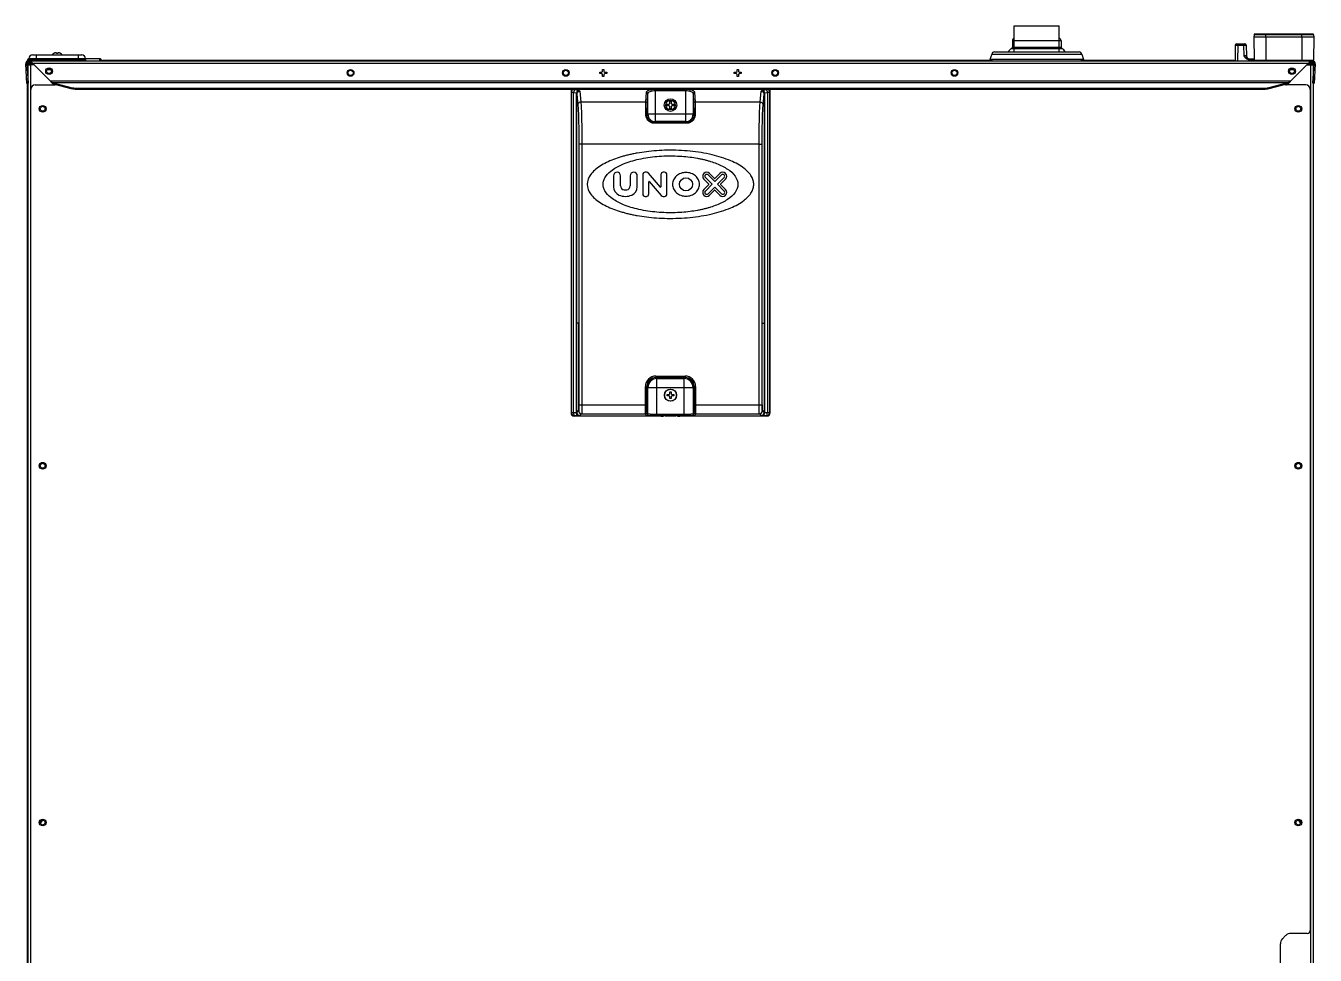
# Model space of a CAD drawing. Header units: millimetres. Extents: x -1319 to 3519, y -1539 to 2345.
# Drawn here: x 2620 to 3482, y 365 to 986 of the extents above; entities that cross this region are included whole.
import ezdxf

# ---------------------------------------------------------------- set-up
doc = ezdxf.new("R2010")
doc.units = ezdxf.units.MM
doc.header["$LTSCALE"] = 65.395
doc.layers.get('0').update_dxf_attribs({"linetype": 'CONTINUOUS'})

msp = doc.modelspace()

# ---------------------------------------------------------------- linework, layer by layer
at = {"linetype": 'Continuous'}
for p, q in [((3280.93, 968.87), (3280.93, 986.37)), ((3280.93, 986.37), (3310.93, 986.37)), ((3310.93, 968.87), (3310.93, 986.37)), ((3279.68, 976.37), (3279.68, 971.98)), ((3312.18, 976.37), (3279.68, 976.37)), ((3312.18, 976.37), (3312.18, 971.98)), ((3441.31, 980.4), (3441.23, 978.87)), ((3441.23, 978.87), (3441.36, 963.36)), ((3481.23, 978.87), (3441.23, 978.87)), ((3481.15, 980.4), (3441.31, 980.4)), ((3480.65, 980.87), (3441.81, 980.87)), ((3449.23, 978.87), (3449.23, 980.87)), ((3449.23, 978.87), (3449.23, 962.87)), ((3473.23, 978.87), (3473.23, 980.87)), ((3473.23, 978.87), (3473.23, 962.87)), ((3481.23, 978.87), (3481.09, 963.36)), ((3481.23, 978.87), (3481.09, 963.36)), ((3481.15, 980.4), (3481.23, 978.87)), ((2624.13, 966.87), (2657.13, 966.87)), ((2626.63, 966.87), (2626.63, 964.37)), ((2638.33, 967.81), (2638.33, 967.85)), ((2640.13, 967.81), (2640.13, 968.37)), ((2641.13, 968.37), (2641.13, 967.81)), ((2642.93, 967.85), (2642.93, 967.81)), ((2654.63, 966.87), (2654.63, 964.37)), ((3265.84, 967.29), (3264.54, 963.87)), ((3265.84, 967.29), (3264.54, 963.87)), ((3265.84, 967.29), (3326.01, 967.29)), ((3267.63, 968.87), (3324.23, 968.87)), ((3279.2, 971.25), (3312.65, 971.25)), ((3279.68, 971.98), (3312.18, 971.98)), ((3326.01, 967.29), (3327.32, 963.87)), ((3326.01, 967.29), (3327.32, 963.87)), ((3428.75, 973.39), (3428.57, 962.87)), ((3429.75, 974.37), (3435.04, 974.37)), ((3430.5, 973.39), (3430.32, 962.87)), ((3430.5, 974.37), (3430.5, 973.39)), ((3430.5, 973.39), (3434.3, 973.39)), ((3434.3, 974.37), (3434.3, 973.39)), ((3434.3, 973.39), (3434.42, 966.33)), ((3436.04, 973.39), (3436.17, 966.33)), ((3436.04, 973.39), (3436.17, 966.33)), ((3441.32, 968.34), (3441.32, 968.13)), ((3441.32, 968.03), (3441.32, 967.74)), ((2620.43, 961.02), (2619.63, 960.98)), ((2620.32, 947.87), (2619.63, 960.98)), ((2620.43, 961.02), (2621.12, 947.91)), ((2620.55, 961.54), (2620.53, 960.37)), ((2620.53, 960.37), (2620.53, 959.13)), ((2620.53, 960.37), (2620.94, 960.37)), ((2620.57, 962.65), (2620.57, 962.9)), ((2620.93, 960.17), (2620.93, 951.5)), ((2625.33, 960.17), (2620.93, 960.17)), ((2621.43, 962.07), (2621.43, 962.87)), ((2621.43, 962.87), (3480.43, 962.87)), ((2622.43, 962.07), (2621.43, 962.07)), ((2621.63, 964.41), (2621.63, 964.37)), ((2621.63, 964.41), (2659.63, 964.41)), ((2621.63, 964.37), (2621.65, 963.11)), ((2621.63, 964.37), (2659.63, 964.37)), ((2659.61, 963.11), (2621.65, 963.11)), ((2621.75, 960.37), (2622.33, 960.37)), ((2622.31, 962.04), (2622.3, 962.07)), ((2622.33, 960.37), (2622.33, 960.17)), ((2622.43, 960.37), (2622.33, 960.37)), ((2622.43, 962.87), (2622.43, 961.94)), ((2622.43, 961.12), (2622.43, 960.17)), ((2622.43, 961.07), (2623.13, 961.07)), ((2622.73, 961.97), (2622.73, 961.17)), ((2622.73, 961.97), (2623, 961.97)), ((2622.73, 961.17), (2624.3, 961.17)), ((2622.73, 960.17), (2622.73, -159.33)), ((2623.13, 961.17), (2623.13, 960.17)), ((2623.63, 961.17), (2623.63, 960.17)), ((2636.25, 949.25), (2624.43, 961.07)), ((3477.43, 961.07), (2624.43, 961.07)), ((2626.63, 962.87), (2626.63, 964.37)), ((2654.63, 962.87), (2654.63, 964.37)), ((2659.63, 964.37), (2659.61, 963.11)), ((2659.63, 964.41), (2659.63, 964.37)), ((2659.63, 964.41), (2659.63, 964.37)), ((2668.98, 964.37), (2659.63, 964.37)), ((2668.98, 964.37), (2668.99, 963.43)), ((2670.48, 962.9), (2670.48, 962.87)), ((2671.03, 962.87), (2671.03, 963.37)), ((2671.03, 963.37), (3266.04, 963.37)), ((3327.32, 963.87), (3264.54, 963.87)), ((3325.81, 963.37), (3428.03, 963.37)), ((3428.03, 963.37), (3428.03, 962.87)), ((3437.94, 964.37), (3437.94, 963.88)), ((3437.94, 964.37), (3441.35, 964.37)), ((3437.94, 963.88), (3441.36, 963.88)), ((3441.36, 963.36), (3481.09, 963.36)), ((3465.61, 949.25), (3477.43, 961.07)), ((3476.53, 960.17), (3480.93, 960.17)), ((3479.13, 961.17), (3477.56, 961.17)), ((3478.23, 961.17), (3478.23, 960.17)), ((3478.73, 961.17), (3478.73, 960.17)), ((3478.73, 961.07), (3479.43, 961.07)), ((3479.13, 961.97), (3478.86, 961.97)), ((3479.13, 961.97), (3479.13, 961.17)), ((3479.13, 960.17), (3479.13, -159.33)), ((3479.43, 962.87), (3479.43, 961.94)), ((3479.43, 962.07), (3480.43, 962.07)), ((3479.43, 961.12), (3479.43, 960.17)), ((3480.59, 962.87), (3480.41, 962.87)), ((3480.43, 962.07), (3480.43, 962.87)), ((3480.74, 947.91), (3481.43, 961.02)), ((3480.93, 960.17), (3480.93, 951.5)), ((3481.43, 961.02), (3482.23, 960.98)), ((3482.23, 960.98), (3481.54, 947.87)), ((2620.16, 950.87), (2620.96, 950.91)), ((2620.93, 950.91), (2620.93, -159.33)), ((2634, 957.17), (2636.36, 957.17)), ((3465.61, 949.25), (2636.25, 949.25)), ((3003.63, 954.37), (3003.63, 955.37)), ((3003.63, 955.37), (3004.93, 955.37)), ((3004.93, 954.37), (3003.63, 954.37)), ((3004.93, 955.37), (3005.43, 955.87)), ((3005.43, 953.87), (3004.93, 954.37)), ((3005.43, 955.87), (3005.43, 957.17)), ((3005.43, 957.17), (3006.43, 957.17)), ((3005.43, 952.57), (3005.43, 953.87)), ((3006.43, 952.57), (3005.43, 952.57)), ((3006.43, 957.17), (3006.43, 955.87)), ((3006.43, 955.87), (3006.93, 955.37)), ((3006.93, 954.37), (3006.43, 953.87)), ((3006.43, 953.87), (3006.43, 952.57)), ((3006.93, 955.37), (3008.23, 955.37)), ((3008.23, 954.37), (3006.93, 954.37)), ((3008.23, 955.37), (3008.23, 954.37)), ((3093.63, 954.37), (3093.63, 955.37)), ((3093.63, 955.37), (3094.93, 955.37)), ((3094.93, 954.37), (3093.63, 954.37)), ((3094.93, 955.37), (3095.43, 955.87)), ((3095.43, 953.87), (3094.93, 954.37)), ((3095.43, 955.87), (3095.43, 957.17)), ((3095.43, 957.17), (3096.43, 957.17)), ((3095.43, 952.57), (3095.43, 953.87)), ((3096.43, 952.57), (3095.43, 952.57)), ((3096.43, 957.17), (3096.43, 955.87)), ((3096.43, 955.87), (3096.93, 955.37)), ((3096.93, 954.37), (3096.43, 953.87)), ((3096.43, 953.87), (3096.43, 952.57)), ((3096.93, 955.37), (3098.23, 955.37)), ((3098.23, 954.37), (3096.93, 954.37)), ((3098.23, 955.37), (3098.23, 954.37)), ((3465.5, 957.17), (3467.86, 957.17)), ((3481.7, 950.87), (3480.9, 950.91)), ((3480.93, 950.91), (3480.93, -159.33)), ((2620.32, 947.87), (2620.93, 947.9)), ((2620.53, 947.88), (2620.53, -66.63)), ((2622.93, 67.67), (2622.93, 943.87)), ((2625.93, 946.87), (2638.9, 946.87)), ((2637.91, 948.28), (2637.91, 947.51)), ((2637.91, 948.28), (2650.65, 944.99)), ((3463.94, 948.28), (2637.91, 948.28)), ((2637.91, 947.51), (2650.65, 944.21)), ((2650.65, 944.21), (2650.65, 944.99)), ((2652.77, 943.99), (2652.77, 944.76)), ((2652.77, 944.76), (3449.08, 944.76)), ((2652.77, 943.99), (3449.08, 943.99)), ((2984.43, 943.99), (2984.43, 727.37)), ((2984.45, 943.99), (2984.63, 942.14)), ((2984.63, 727.57), (2984.63, 942.14)), ((2986.13, 727.6), (2986.13, 941.84)), ((2986.13, 941.84), (2988.02, 941.44)), ((2987.13, 943.72), (2989.02, 943.32)), ((2988.02, 727.64), (2988.02, 941.44)), ((2988.27, 787.43), (2988.27, 940.69)), ((2988.27, 940.69), (2988.96, 933.48)), ((2990.27, 942.57), (2990.96, 935.36)), ((3034.53, 935.36), (3034.84, 941.92)), ((3035.53, 934.42), (3035.84, 940.98)), ((3035.84, 927.28), (3035.84, 940.98)), ((3040.84, 922.28), (3040.84, 943.99)), ((3040.84, 943.12), (3061.01, 943.12)), ((3061.01, 943.99), (3061.01, 922.28)), ((3066.01, 940.98), (3066.33, 934.42)), ((3066.01, 940.98), (3066.01, 927.28)), ((3067.01, 941.92), (3067.33, 935.36)), ((3110.89, 935.36), (3111.59, 942.57)), ((3112.83, 943.32), (3114.73, 943.72)), ((3112.89, 933.48), (3113.58, 940.69)), ((3113.58, 940.69), (3113.58, 787.43)), ((3113.83, 941.44), (3115.73, 941.84)), ((3113.83, 941.44), (3113.83, 727.64)), ((3115.73, 941.84), (3115.73, 727.6)), ((3117.22, 942.14), (3117.4, 943.99)), ((3117.22, 942.14), (3117.22, 727.57)), ((3117.43, 943.99), (3117.43, 727.37)), ((3449.08, 943.99), (3449.08, 944.76)), ((3463.94, 948.28), (3451.2, 944.99)), ((3463.94, 947.51), (3451.2, 944.21)), ((3451.2, 944.21), (3451.2, 944.99)), ((3475.93, 946.87), (3462.96, 946.87)), ((3463.94, 948.28), (3463.94, 947.51)), ((3478.93, 943.87), (3478.93, 381.47)), ((3481.54, 947.87), (3480.93, 947.9)), ((3034.53, 935.36), (2990.96, 935.36)), ((3048.43, 932.87), (3048.43, 933.87)), ((3048.43, 933.87), (3049.93, 933.87)), ((3049.93, 932.87), (3048.43, 932.87)), ((3049.93, 933.87), (3050.43, 934.37)), ((3050.43, 932.37), (3049.93, 932.87)), ((3050.43, 934.37), (3050.43, 935.87)), ((3050.43, 935.87), (3051.43, 935.87)), ((3050.43, 930.87), (3050.43, 932.37)), ((3051.43, 935.87), (3051.43, 934.37)), ((3051.43, 934.37), (3051.93, 933.87)), ((3051.93, 932.87), (3051.43, 932.37)), ((3051.43, 932.37), (3051.43, 930.87)), ((3051.93, 933.87), (3053.43, 933.87)), ((3053.43, 932.87), (3051.93, 932.87)), ((3053.43, 933.87), (3053.43, 932.87)), ((3110.89, 935.36), (3067.33, 935.36)), ((3035.33, 926.77), (3035.84, 927.28)), ((3066.01, 927.28), (3035.84, 927.28)), ((3051.43, 930.87), (3050.43, 930.87)), ((3066.53, 926.77), (3066.01, 927.28)), ((3040.25, 921.69), (3040.84, 922.28)), ((3040.25, 921.16), (3040.25, 921.69)), ((3061.6, 921.69), (3040.25, 921.69)), ((3061.6, 921.16), (3040.25, 921.16)), ((3061.01, 922.28), (3040.84, 922.28)), ((3061.6, 921.69), (3061.01, 922.28)), ((3061.6, 921.16), (3061.6, 921.69)), ((2989.61, 907.16), (2989.61, 732.91)), ((2991.61, 907.16), (2989.61, 907.16)), ((2991.61, 907.16), (2991.61, 732.91)), ((3110.25, 907.16), (2991.61, 907.16)), ((3110.25, 732.91), (3110.25, 907.16)), ((3110.25, 907.16), (3112.25, 907.16)), ((3112.25, 732.91), (3112.25, 907.16)), ((3012.84, 886.09), (3012.84, 878.74)), ((3017.55, 879.33), (3017.55, 886.09)), ((3024.01, 886.09), (3024.01, 879.33)), ((3028.72, 878.74), (3028.72, 886.09)), ((3032.35, 886.83), (3032.35, 873.91)), ((3034.9, 888.45), (3033.97, 888.45)), ((3044.23, 878.56), (3036.12, 887.89)), ((3036.39, 873.91), (3036.39, 882.09)), ((3036.63, 882.18), (3044.74, 872.85)), ((3044.47, 886.83), (3044.47, 878.65)), ((3046.89, 888.45), (3046.08, 888.45)), ((3048.5, 873.91), (3048.5, 886.83)), ((3073.25, 883.85), (3076.64, 880.46)), ((3076.64, 880.27), (3073.25, 876.89)), ((3078.72, 880.37), (3074.25, 884.84)), ((3074.25, 875.89), (3078.72, 880.37)), ((3076.06, 886.66), (3080.54, 882.19)), ((3080.44, 884.27), (3077.06, 887.66)), ((3080.54, 882.19), (3085.01, 886.66)), ((3084.02, 887.66), (3080.63, 884.27)), ((3086.83, 884.84), (3082.36, 880.37)), ((3082.36, 880.37), (3086.83, 875.89)), ((3084.44, 880.46), (3087.83, 883.85)), ((3087.83, 876.89), (3084.44, 880.27)), ((3033.97, 872.29), (3034.78, 872.29)), ((3045.96, 872.29), (3046.89, 872.29)), ((3080.54, 878.55), (3076.06, 874.08)), ((3077.06, 873.08), (3080.44, 876.47)), ((3085.01, 874.08), (3080.54, 878.55)), ((3080.63, 876.47), (3084.02, 873.08)), ((2988.27, 728.21), (2988.27, 787.43)), ((2989.59, 787.43), (2988.27, 787.43)), ((2989.59, 732.91), (2989.59, 787.43)), ((3112.27, 732.91), (3112.27, 787.43)), ((3112.27, 787.43), (3113.58, 787.43)), ((3113.58, 787.43), (3113.58, 728.21)), ((3041.14, 752.15), (3041.14, 751.16)), ((3041.14, 752.15), (3060.71, 752.15)), ((3041.14, 751.16), (3041.82, 750.47)), ((3041.14, 751.16), (3060.71, 751.16)), ((3041.82, 725.48), (3041.82, 750.47)), ((3041.82, 750.47), (3060.03, 750.47)), ((3060.71, 751.16), (3060.03, 750.47)), ((3060.03, 725.48), (3060.03, 750.47)), ((3060.71, 752.15), (3060.71, 751.16)), ((3034.14, 732.91), (3034.14, 745.16)), ((3034.14, 745.16), (3035.14, 745.16)), ((3035.14, 732.91), (3035.14, 745.16)), ((3035.14, 745.16), (3035.82, 744.47)), ((3035.82, 726.71), (3035.82, 744.47)), ((3035.82, 744.47), (3066.03, 744.47)), ((3066.71, 745.16), (3066.03, 744.47)), ((3066.03, 744.47), (3066.03, 726.71)), ((3066.71, 745.16), (3066.71, 732.91)), ((3067.71, 745.16), (3066.71, 745.16)), ((3067.71, 745.16), (3067.71, 732.91)), ((3048.63, 738.87), (3048.63, 739.87)), ((3048.63, 739.87), (3049.93, 739.87)), ((3049.93, 738.87), (3048.63, 738.87)), ((3049.93, 739.87), (3050.43, 740.37)), ((3050.43, 738.37), (3049.93, 738.87)), ((3050.43, 740.37), (3050.43, 741.67)), ((3050.43, 741.67), (3051.43, 741.67)), ((3050.43, 737.07), (3050.43, 738.37)), ((3051.43, 737.07), (3050.43, 737.07)), ((3051.43, 741.67), (3051.43, 740.37)), ((3051.43, 740.37), (3051.93, 739.87)), ((3051.93, 738.87), (3051.43, 738.37)), ((3051.43, 738.37), (3051.43, 737.07)), ((3051.93, 739.87), (3053.23, 739.87)), ((3053.23, 738.87), (3051.93, 738.87)), ((3053.23, 739.87), (3053.23, 738.87)), ((2984.63, 727.57), (2984.43, 727.37)), ((2988.02, 727.64), (2986.13, 727.6)), ((2986.63, 725.57), (2986.43, 725.37)), ((3044.6, 725.37), (2986.43, 725.37)), ((2989.02, 725.64), (2987.13, 725.6)), ((2988.27, 728.21), (2989.47, 729.41)), ((2989.47, 728.91), (2988.27, 727.71)), ((2988.27, 727.71), (2988.27, 728.21)), ((2989.61, 732.91), (3035.14, 732.91)), ((2991.47, 726.91), (2990.27, 725.71)), ((2991.47, 726.91), (3034.23, 726.91)), ((3034.82, 725.72), (3034.23, 726.91)), ((3035.82, 726.71), (3035.23, 727.91)), ((3060.03, 726.47), (3041.82, 726.47)), ((3060.03, 725.48), (3041.82, 725.48)), ((3054.43, 725.44), (3047.43, 725.44)), ((3115.43, 725.37), (3057.26, 725.37)), ((3066.63, 727.91), (3066.03, 726.71)), ((3066.71, 732.91), (3112.25, 732.91)), ((3067.63, 726.91), (3067.03, 725.72)), ((3067.63, 726.91), (3110.39, 726.91)), ((3111.59, 725.71), (3110.39, 726.91)), ((3113.58, 727.71), (3112.38, 728.91)), ((3113.58, 728.21), (3112.39, 729.41)), ((3114.73, 725.6), (3112.83, 725.64)), ((3113.58, 728.21), (3113.58, 727.71)), ((3115.73, 727.6), (3113.83, 727.64)), ((3115.43, 725.37), (3115.23, 725.57)), ((3117.43, 727.37), (3117.22, 727.57)), ((3458.93, 313.54), (3458.93, 372.4)), ((3460.39, 375.93), (3462.46, 378)), ((3476.93, 379.47), (3466, 379.47))]:
    msp.add_line(p, q, dxfattribs=at)
for centre, radius in [((2635.18, 956.02), 2.25), ((2635.18, 956.02), 1.65), ((3466.68, 956.02), 2.25), ((3466.68, 956.02), 1.65), ((2836.93, 954.87), 2.25), ((2836.93, 954.87), 1.75), ((2980.93, 954.87), 2.25), ((2980.93, 954.87), 1.75), ((3120.93, 954.87), 2.25), ((3120.93, 954.87), 1.75), ((3240.93, 954.87), 2.25), ((3240.93, 954.87), 1.75), ((2630.93, 930.87), 2.25), ((2630.93, 930.87), 1.65), ((3050.93, 933.37), 4.2), ((3050.93, 933.37), 3.23), ((3470.93, 930.87), 2.25), ((3470.93, 930.87), 1.65), ((3061.29, 880.37), 4.37), ((3050.93, 739.37), 4), ((3050.93, 739.37), 3.95), ((2630.93, 692.17), 2.25), ((2630.93, 692.17), 1.65), ((3470.93, 692.17), 2.25), ((3470.93, 692.17), 1.65), ((2630.93, 453.57), 2.25), ((2630.93, 453.57), 1.65), ((3470.93, 453.57), 2.25), ((3470.93, 453.57), 1.65)]:
    msp.add_circle(centre, radius, dxfattribs=at)
for centre, radius, start, end in [((3281.73, 976.37), 2.05, 113.17383, 180), ((3310.13, 976.37), 2.05, 0, 66.82617), ((3441.81, 980.37), 0.5, 90, 177), ((3480.65, 980.37), 0.5, 3, 90), ((2624.13, 964.37), 2.5, 90, 179), ((2640.83, 963.75), 4.8, 121.37271, 139.39925), ((2640.83, 963.75), 4.8, 121.37271, 139.18383), ((2640.81, 963.76), 4.75, 118.9687, 121.53408), ((2640.81, 963.77), 4.75, 118.00738, 118.96837), ((2640.81, 963.77), 4.75, 116.68125, 118.00741), ((2640.81, 963.77), 4.74, 115.54022, 116.6812), ((2640.81, 963.77), 4.74, 114.57218, 115.5402), ((2640.81, 963.78), 4.73, 113.31747, 114.5722), ((2640.8, 963.78), 4.73, 112.54738, 113.31738), ((2640.8, 963.79), 4.72, 111.00254, 112.54756), ((2640.8, 963.8), 4.72, 110.5181, 111.00225), ((2640.79, 963.81), 4.7, 108.46559, 110.51874), ((2640.79, 963.83), 4.68, 107.37727, 108.46505), ((2640.78, 963.84), 4.67, 106.39488, 107.37721), ((2640.77, 963.87), 4.64, 104.31758, 106.39637), ((2639.88, 966.38), 2.01, 95.2585, 97.27409), ((2639.88, 966.4), 1.98, 94.6009, 95.25576), ((2639.88, 966.41), 1.97, 93.21665, 94.6016), ((2639.88, 966.42), 1.96, 92.37652, 93.21587), ((2639.88, 966.43), 1.95, 91.15446, 92.37669), ((2639.88, 966.43), 1.95, 90.19954, 91.15407), ((2639.88, 966.43), 1.95, 89.07411, 90.19949), ((2639.88, 966.43), 1.95, 88.00369, 89.07382), ((2639.88, 966.42), 1.96, 86.97715, 88.00366), ((2639.88, 966.41), 1.97, 85.71404, 86.97664), ((2639.88, 966.4), 1.98, 84.86274, 85.71439), ((2639.87, 966.38), 2.01, 82.72561, 84.85983), ((2640.63, 964.05), 3.8, 82.43512, 97.56488), ((2641.38, 966.38), 2.01, 95.14015, 97.27441), ((2641.38, 966.4), 1.98, 94.28565, 95.13722), ((2641.38, 966.41), 1.97, 93.0233, 94.28602), ((2641.38, 966.42), 1.96, 91.99641, 93.02279), ((2641.38, 966.43), 1.95, 90.92611, 91.99638), ((2641.38, 966.43), 1.95, 88.84587, 90.92582), ((2641.38, 966.43), 1.96, 87.62337, 88.84548), ((2641.38, 966.42), 1.96, 86.78409, 87.62352), ((2641.38, 966.41), 1.97, 85.39843, 86.78331), ((2641.38, 966.4), 1.98, 84.74422, 85.39912), ((2641.37, 966.38), 2.01, 82.72591, 84.7415), ((2640.48, 963.87), 4.64, 73.60363, 75.68242), ((2640.47, 963.84), 4.67, 72.62279, 73.60512), ((2640.47, 963.83), 4.68, 71.53495, 72.62273), ((2640.46, 963.81), 4.7, 69.48126, 71.53441), ((2640.46, 963.8), 4.72, 68.99775, 69.4819), ((2640.45, 963.79), 4.72, 67.45244, 68.99746), ((2640.45, 963.78), 4.73, 66.68262, 67.45262), ((2640.45, 963.78), 4.73, 65.4278, 66.68253), ((2640.45, 963.77), 4.74, 64.45979, 65.42782), ((2640.45, 963.77), 4.74, 63.3188, 64.45978), ((2640.44, 963.77), 4.75, 61.99259, 63.31875), ((2640.44, 963.77), 4.75, 61.03163, 61.99262), ((2640.44, 963.76), 4.75, 58.46592, 61.0313), ((2640.43, 963.75), 4.8, 40.81617, 58.62729), ((2640.43, 963.75), 4.8, 40.60075, 58.62729), ((2657.13, 964.37), 2.5, 1, 90), ((3267.63, 967.07), 1.8, 90, 173.00567), ((3280.93, 967.37), 4.25, 113.95008, 159.29674), ((3278.88, 971.98), 0.8, 293.95008, 360), ((3312.98, 971.98), 0.8, 180, 246.04992), ((3310.93, 967.37), 4.25, 20.70326, 66.04992), ((3324.23, 967.07), 1.8, 6.99433, 90), ((3429.75, 973.37), 1, 90, 179), ((3435.04, 973.37), 1, 0.99999, 89.99957), ((3438.17, 966.37), 2, 181.00005, 263.47137), ((2621.43, 961.07), 1.8, 90, 183), ((2621.43, 961.07), 1, 90, 183), ((2622.07, 962.87), 1.5, 106.814, 179), ((2622.73, 960.17), 1.8, 90, 180), ((2622.03, 961.46), 1.98, 101.34285, 102.20703), ((2621.9, 963.12), 0.25, 181, 270), ((2622.73, 960.17), 1, 90, 180), ((2646.18, 968.23), 24.66, 194.54212, 194.81591), ((2659.36, 963.12), 0.25, 270, 359), ((2668.98, 962.87), 1.5, 0.99998, 89.999), ((3266.77, 963.67), 0.8, 165.33239, 270), ((3325.08, 963.67), 0.8, 270, 14.66761), ((3441.86, 963.37), 0.5, 180.5, 270), ((3479.13, 960.17), 1.8, 0, 90), ((3479.13, 960.17), 1, 0, 90), ((3480.43, 961.07), 1.8, 357, 90), ((3480.43, 961.07), 1, 357, 90), ((3480.59, 963.37), 0.5, 270, 359.5), ((2625.93, 943.87), 3, 90, 180), ((2638.9, 949.87), 3, 270, 287.93963), ((3462.96, 949.87), 3, 252.06037, 270), ((3475.93, 943.87), 3, 0, 90), ((3040.84, 927.28), 5, 180.02099, 269.97901), ((3061.01, 927.28), 5, 270.02099, 359.97901), ((3015.19, 886.09), 2.36, 0, 180), ((3026.36, 886.09), 2.36, 0, 180), ((3033.97, 886.83), 1.62, 90, 180), ((3034.9, 886.83), 1.62, 41, 90), ((3036.53, 882.09), 0.135, 41, 180), ((3046.08, 886.83), 1.62, 90, 180), ((3046.89, 886.83), 1.62, 0, 90), ((3075.16, 885.75), 2.69, 45, 225), ((3075.16, 885.75), 1.29, 45, 225), ((3076.54, 880.37), 0.135, 315, 45), ((3080.54, 884.37), 0.135, 225, 315), ((3085.92, 885.75), 2.69, 315, 135), ((3084.54, 880.37), 0.135, 135, 225), ((3085.92, 885.75), 1.29, 315, 135), ((3018.89, 878.74), 6.06, 180, 246.42182), ((3020.78, 883.06), 10.77, 246.42182, 293.57818), ((3020.24, 879.33), 2.69, 180, 262.33774), ((3020.78, 883.33), 6.73, 262.33774, 277.66226), ((3021.32, 879.33), 2.69, 277.66226, 360), ((3022.66, 878.74), 6.06, 293.57818, 360), ((3033.97, 873.91), 1.62, 180, 270), ((3034.78, 873.91), 1.62, 270, 360), ((3044.33, 878.65), 0.135, 221, 360), ((3045.96, 873.91), 1.62, 221, 270), ((3046.89, 873.91), 1.62, 270, 360), ((3075.16, 874.99), 2.69, 135, 315), ((3075.16, 874.99), 1.29, 135, 315), ((3080.54, 876.37), 0.135, 45, 135), ((3085.92, 874.99), 2.69, 225, 45), ((3085.92, 874.99), 1.29, 225, 45), ((3041.14, 745.16), 7, 89.99696, 180.00293), ((3041.14, 745.16), 6, 89.99291, 180.00709), ((3041.83, 744.47), 6, 90.02099, 179.97901), ((3060.03, 744.47), 6, 0.02099, 89.97901), ((3060.71, 745.16), 7, 359.99696, 90.00293), ((3060.72, 745.16), 6, 359.99291, 90.00709), ((2986.63, 727.57), 2, 180.08262, 269.91738), ((2990.27, 727.71), 2, 180.08262, 269.91738), ((2991.47, 728.91), 2, 180.08262, 269.91738), ((3034.23, 727.91), 1, 270.02902, 359.94479), ((3034.82, 726.72), 1, 270.02902, 359.94479), ((3067.03, 726.72), 1, 180.05521, 269.97098), ((3067.63, 727.91), 1, 180.05521, 269.97098), ((3110.38, 728.91), 2, 270.08262, 359.91738), ((3111.58, 727.71), 2, 270.08378, 359.91622), ((3115.22, 727.57), 2, 270.08378, 359.91622), ((2646.03, 445.87), 18.5, 150.91747, 154.98982), ((2646.03, 445.87), 18, 148.7352, 157.2321), ((3455.83, 445.87), 18, 22.76786, 31.26476), ((3455.83, 445.87), 18.5, 25.01018, 29.08259), ((3476.93, 381.47), 2, 270, 360), ((3463.93, 372.4), 5, 135, 180), ((3466, 374.47), 5, 90, 135)]:
    msp.add_arc(centre, radius, start, end, dxfattribs=at)
for centre, major_axis, ratio, start_param, end_param in [((2986.43, 727.37), (1.42, 1.42), 0.998783, -3.926382, -2.356803), ((2989.46, 732.91), (0, 3.5), 0.034921, -3.106686, -1.570796), ((3044.6, 725.42), (1.5, 0), 0.034921, -1.570796, -0.339837), ((3047.43, 725.39), (1.5, 0), 0.034921, 1.570796, 2.801756), ((3054.43, 725.39), (1.5, 0), 0.034921, 0.339837, 1.570796), ((3057.26, 725.42), (1.5, 0), 0.034921, -2.801756, -1.570796), ((3112.39, 732.91), (0, 3.5), 0.034921, -4.712389, -3.176499), ((3115.43, 727.37), (-1.42, 1.42), 0.998783, -3.926382, -2.356803)]:
    msp.add_ellipse(centre, major_axis=major_axis, ratio=ratio, start_param=start_param, end_param=end_param, dxfattribs=at)
for points, knots in [([(3428.75, 973.39), (3428.75, 973.39), (3428.77, 973.39), (3428.79, 973.39), (3428.84, 973.39), (3428.89, 973.39), (3428.97, 973.39), (3429.09, 973.39), (3429.28, 973.39), (3429.55, 973.39), (3429.84, 973.39), (3430.17, 973.39), (3430.39, 973.39), (3430.5, 973.39)], [0, 0, 0, 0, 0.004927, 0.019358, 0.043217, 0.076295, 0.118246, 0.168695, 0.293036, 0.444556, 0.617366, 0.80501, 1, 1, 1, 1]), ([(3434.3, 973.39), (3434.41, 973.39), (3434.63, 973.39), (3434.96, 973.39), (3435.25, 973.39), (3435.52, 973.39), (3435.71, 973.39), (3435.83, 973.39), (3435.91, 973.39), (3435.96, 973.39), (3436.01, 973.39), (3436.03, 973.39), (3436.04, 973.39), (3436.04, 973.39)], [0, 0, 0, 0, 0.19499, 0.382633, 0.555444, 0.706965, 0.831305, 0.881755, 0.923706, 0.956785, 0.980638, 0.995065, 1, 1, 1, 1]), ([(3434.42, 966.33), (3434.47, 966.26), (3434.58, 966.11), (3434.8, 965.8), (3435.2, 965.29), (3435.85, 964.61), (3436.82, 964.03), (3437.57, 963.88), (3437.94, 963.88)], [0, 0, 0, 0, 0.062648, 0.125297, 0.250582, 0.500775, 0.75055, 1, 1, 1, 1]), ([(3434.42, 966.33), (3434.48, 966.28), (3434.62, 966.17), (3434.89, 965.96), (3435.35, 965.58), (3436.02, 965.05), (3436.91, 964.52), (3437.6, 964.37), (3437.94, 964.37)], [0, 0, 0, 0, 0.063044, 0.126028, 0.251573, 0.501064, 0.750298, 1, 1, 1, 1]), ([(3436.17, 966.33), (3436.17, 966.33), (3436.15, 966.33), (3436.13, 966.33), (3436.09, 966.33), (3436.03, 966.32), (3435.96, 966.32), (3435.83, 966.32), (3435.64, 966.32), (3435.38, 966.32), (3435.08, 966.32), (3434.76, 966.33), (3434.53, 966.33), (3434.42, 966.33)], [0, 0, 0, 0, 0.005131, 0.019572, 0.043413, 0.076445, 0.118367, 0.168787, 0.293088, 0.444585, 0.617419, 0.804996, 1, 1, 1, 1]), ([(2620.63, 962.7), (2620.71, 962.87), (2621, 963.19), (2621.39, 963.34), (2621.61, 963.39)], [0, 0, 0, 0, 0.461704, 1, 1, 1, 1]), ([(2621.65, 961.61), (2621.58, 961.65), (2621.36, 961.76), (2621.14, 961.88), (2620.99, 961.97)], [0, 0, 0, 0, 0.275839, 1, 1, 1, 1]), ([(2623.68, 962.07), (2623.58, 962.19), (2623.38, 962.4), (2623.07, 962.66), (2622.76, 962.83), (2622.53, 962.87), (2622.43, 962.87)], [0, 0, 0, 0, 0.299316, 0.562871, 0.792344, 1, 1, 1, 1]), ([(2624.43, 961.07), (2624.26, 961.2), (2623.94, 961.45), (2623.45, 961.78), (2622.95, 962.01), (2622.6, 962.07), (2622.43, 962.07)], [0, 0, 0, 0, 0.276594, 0.538425, 0.777824, 1, 1, 1, 1]), ([(2624.43, 961.07), (2624.37, 961.16), (2624.12, 961.5), (2623.88, 961.83), (2623.68, 962.07)], [0, 0, 0, 0, 0.259105, 1, 1, 1, 1]), ([(2668.99, 963.43), (2668.99, 963.39), (2668.99, 963.2), (2668.96, 963.02), (2668.94, 962.87)], [0, 0, 0, 0, 0.232192, 1, 1, 1, 1]), ([(2670.32, 962.88), (2670.18, 963.06), (2669.75, 963.35), (2669.26, 963.44), (2668.99, 963.43)], [0, 0, 0, 0, 0.466112, 1, 1, 1, 1]), ([(3477.43, 961.07), (3477.59, 961.2), (3477.91, 961.45), (3478.4, 961.78), (3478.91, 962.01), (3479.26, 962.07), (3479.43, 962.07)], [0, 0, 0, 0, 0.276594, 0.538425, 0.777824, 1, 1, 1, 1]), ([(3477.43, 961.07), (3477.49, 961.16), (3477.73, 961.5), (3477.98, 961.83), (3478.18, 962.07)], [0, 0, 0, 0, 0.259105, 1, 1, 1, 1]), ([(3478.18, 962.07), (3478.28, 962.19), (3478.47, 962.4), (3478.78, 962.66), (3479.1, 962.83), (3479.32, 962.87), (3479.43, 962.87)], [0, 0, 0, 0, 0.299316, 0.562871, 0.792344, 1, 1, 1, 1]), ([(2636.25, 949.25), (2636.38, 949.06), (2636.65, 948.68), (2637.05, 948.17), (2637.46, 947.76), (2637.76, 947.57), (2637.91, 947.51)], [0, 0, 0, 0, 0.292551, 0.565053, 0.802291, 1, 1, 1, 1]), ([(2636.25, 949.25), (2636.38, 949.14), (2636.66, 948.93), (2637.18, 948.56), (2637.62, 948.34), (2637.91, 948.28)], [0, 0, 0, 0, 0.271397, 0.53242, 1, 1, 1, 1]), ([(3465.61, 949.25), (3465.47, 949.06), (3465.21, 948.68), (3464.8, 948.17), (3464.4, 947.76), (3464.09, 947.57), (3463.94, 947.51)], [0, 0, 0, 0, 0.292551, 0.565053, 0.802291, 1, 1, 1, 1]), ([(3465.61, 949.25), (3465.47, 949.14), (3465.2, 948.93), (3464.67, 948.56), (3464.24, 948.34), (3463.94, 948.28)], [0, 0, 0, 0, 0.271397, 0.53242, 1, 1, 1, 1]), ([(2650.65, 944.99), (2650.97, 944.9), (2651.68, 944.79), (2652.39, 944.76), (2652.77, 944.76)], [0, 0, 0, 0, 0.462136, 1, 1, 1, 1]), ([(2652.77, 943.99), (2652.39, 943.99), (2651.68, 944.02), (2650.97, 944.13), (2650.65, 944.21)], [0, 0, 0, 0, 0.537864, 1, 1, 1, 1]), ([(2986.45, 944.01), (2986.21, 943.99), (2985.73, 943.86), (2985.13, 943.44), (2984.73, 942.84), (2984.63, 942.37), (2984.63, 942.14)], [0, 0, 0, 0, 0.256933, 0.509807, 0.757237, 1, 1, 1, 1]), ([(2984.63, 942.14), (2984.64, 942.12), (2984.68, 942.09), (2984.82, 942.02), (2985.11, 941.95), (2985.57, 941.89), (2985.93, 941.85), (2986.13, 941.84)], [0, 0, 0, 0, 0.03796, 0.099472, 0.303002, 0.608798, 1, 1, 1, 1]), ([(2987.13, 943.72), (2987, 943.65), (2986.76, 943.43), (2986.37, 942.82), (2986.19, 942.24), (2986.13, 941.84)], [0, 0, 0, 0, 0.196118, 0.43735, 1, 1, 1, 1]), ([(2986.64, 943.99), (2986.66, 943.92), (2986.83, 943.79), (2987.01, 943.74), (2987.13, 943.72)], [0, 0, 0, 0, 0.38315, 1, 1, 1, 1]), ([(2989.02, 943.32), (2988.9, 943.25), (2988.66, 943.03), (2988.26, 942.42), (2988.09, 941.85), (2988.02, 941.44)], [0, 0, 0, 0, 0.196118, 0.43735, 1, 1, 1, 1]), ([(2988.02, 941.44), (2988.12, 941.35), (2988.23, 941.09), (2988.27, 940.82), (2988.27, 940.69)], [0, 0, 0, 0, 0.504723, 1, 1, 1, 1]), ([(2990.27, 942.57), (2990.01, 942.56), (2989.5, 942.46), (2988.84, 942.05), (2988.39, 941.43), (2988.27, 940.93), (2988.27, 940.69)], [0, 0, 0, 0, 0.256601, 0.509932, 0.757474, 1, 1, 1, 1]), ([(2989.02, 943.32), (2989.19, 943.29), (2989.51, 943.2), (2989.96, 943.01), (2990.25, 942.75), (2990.27, 942.57)], [0, 0, 0, 0, 0.350354, 0.634118, 1, 1, 1, 1]), ([(3034.84, 941.92), (3034.85, 942.03), (3034.92, 942.29), (3035.18, 942.63), (3035.59, 942.95), (3036.36, 943.37), (3037.64, 943.77), (3038.75, 943.94), (3039.36, 943.99)], [0, 0, 0, 0, 0.068042, 0.147076, 0.243033, 0.358528, 0.647546, 1, 1, 1, 1]), ([(3034.84, 941.92), (3035.09, 941.91), (3035.61, 941.73), (3035.84, 941.22), (3035.84, 940.98)], [0, 0, 0, 0, 0.510881, 1, 1, 1, 1]), ([(3035.84, 940.98), (3035.87, 941.66), (3036.89, 942.36), (3038.03, 942.76), (3039.23, 943.04), (3040.18, 943.12), (3040.84, 943.12)], [0, 0, 0, 0, 0.359428, 0.498463, 0.654728, 1, 1, 1, 1]), ([(3061.01, 943.12), (3061.67, 943.12), (3062.63, 943.04), (3063.83, 942.76), (3064.97, 942.36), (3065.99, 941.66), (3066.01, 940.98)], [0, 0, 0, 0, 0.345272, 0.501537, 0.640572, 1, 1, 1, 1]), ([(3062.49, 943.99), (3063.11, 943.94), (3064.22, 943.77), (3065.5, 943.37), (3066.27, 942.95), (3066.67, 942.63), (3066.93, 942.29), (3067.01, 942.03), (3067.01, 941.92)], [0, 0, 0, 0, 0.352454, 0.641474, 0.756968, 0.852926, 0.931959, 1, 1, 1, 1]), ([(3067.01, 941.92), (3066.76, 941.91), (3066.25, 941.73), (3066.01, 941.22), (3066.01, 940.98)], [0, 0, 0, 0, 0.510881, 1, 1, 1, 1]), ([(3111.59, 942.57), (3111.6, 942.75), (3111.9, 943.01), (3112.35, 943.2), (3112.66, 943.29), (3112.83, 943.32)], [0, 0, 0, 0, 0.365881, 0.649644, 1, 1, 1, 1]), ([(3111.59, 942.57), (3111.84, 942.56), (3112.36, 942.46), (3113.02, 942.05), (3113.47, 941.43), (3113.58, 940.93), (3113.58, 940.69)], [0, 0, 0, 0, 0.256601, 0.509932, 0.757474, 1, 1, 1, 1]), ([(3112.83, 943.32), (3112.96, 943.25), (3113.2, 943.03), (3113.6, 942.42), (3113.77, 941.85), (3113.83, 941.44)], [0, 0, 0, 0, 0.196118, 0.43735, 1, 1, 1, 1]), ([(3113.58, 940.69), (3113.59, 940.82), (3113.62, 941.09), (3113.74, 941.35), (3113.83, 941.44)], [0, 0, 0, 0, 0.495278, 1, 1, 1, 1]), ([(3114.73, 943.72), (3114.84, 943.74), (3115.02, 943.79), (3115.19, 943.92), (3115.22, 943.99)], [0, 0, 0, 0, 0.61685, 1, 1, 1, 1]), ([(3114.73, 943.72), (3114.85, 943.65), (3115.09, 943.43), (3115.49, 942.82), (3115.66, 942.24), (3115.73, 941.84)], [0, 0, 0, 0, 0.196117, 0.437349, 1, 1, 1, 1]), ([(3115.41, 944.01), (3115.65, 943.99), (3116.13, 943.86), (3116.72, 943.44), (3117.12, 942.84), (3117.22, 942.37), (3117.22, 942.14)], [0, 0, 0, 0, 0.256933, 0.509807, 0.757237, 1, 1, 1, 1]), ([(3115.73, 941.84), (3115.93, 941.85), (3116.29, 941.89), (3116.75, 941.95), (3117.04, 942.02), (3117.18, 942.09), (3117.22, 942.12), (3117.22, 942.14)], [0, 0, 0, 0, 0.391202, 0.696998, 0.900528, 0.96204, 1, 1, 1, 1]), ([(3449.08, 944.76), (3449.46, 944.76), (3450.18, 944.79), (3450.88, 944.9), (3451.2, 944.99)], [0, 0, 0, 0, 0.537864, 1, 1, 1, 1]), ([(3451.2, 944.21), (3450.88, 944.13), (3450.18, 944.02), (3449.46, 943.99), (3449.08, 943.99)], [0, 0, 0, 0, 0.462136, 1, 1, 1, 1]), ([(2990.96, 935.36), (2990.7, 935.35), (2990.19, 935.25), (2989.53, 934.84), (2989.08, 934.22), (2988.97, 933.72), (2988.96, 933.48)], [0, 0, 0, 0, 0.256601, 0.509932, 0.757474, 1, 1, 1, 1]), ([(2988.96, 933.48), (2989.02, 932.89), (2989.12, 931.52), (2989.29, 928.11), (2989.46, 922.73), (2989.58, 915.33), (2989.61, 909.97), (2989.61, 907.16)], [0, 0, 0, 0, 0.06714, 0.155917, 0.389793, 0.680118, 1, 1, 1, 1]), ([(2990.96, 935.36), (2991.02, 934.73), (2991.12, 933.26), (2991.29, 929.6), (2991.46, 923.84), (2991.58, 915.91), (2991.61, 910.17), (2991.61, 907.16)], [0, 0, 0, 0, 0.06712, 0.155887, 0.389766, 0.680103, 1, 1, 1, 1]), ([(3034.33, 927.44), (3034.35, 929), (3034.4, 931.64), (3034.48, 934.28), (3034.53, 935.36)], [0, 0, 0, 0, 0.590101, 1, 1, 1, 1]), ([(3034.53, 935.36), (3034.78, 935.35), (3035.3, 935.17), (3035.53, 934.66), (3035.53, 934.42)], [0, 0, 0, 0, 0.510881, 1, 1, 1, 1]), ([(3035.33, 926.77), (3035.35, 928.27), (3035.4, 930.82), (3035.48, 933.37), (3035.53, 934.42)], [0, 0, 0, 0, 0.590097, 1, 1, 1, 1]), ([(3067.33, 935.36), (3067.08, 935.35), (3066.56, 935.17), (3066.33, 934.66), (3066.33, 934.42)], [0, 0, 0, 0, 0.510881, 1, 1, 1, 1]), ([(3066.33, 934.42), (3066.38, 933.37), (3066.45, 930.82), (3066.5, 928.27), (3066.53, 926.77)], [0, 0, 0, 0, 0.409903, 1, 1, 1, 1]), ([(3067.33, 935.36), (3067.38, 934.28), (3067.45, 931.64), (3067.5, 929), (3067.53, 927.44)], [0, 0, 0, 0, 0.4099, 1, 1, 1, 1]), ([(3110.25, 907.16), (3110.25, 910.17), (3110.28, 915.91), (3110.4, 923.84), (3110.56, 929.6), (3110.74, 933.26), (3110.84, 934.73), (3110.89, 935.36)], [0, 0, 0, 0, 0.319897, 0.610234, 0.844113, 0.93288, 1, 1, 1, 1]), ([(3110.89, 935.36), (3111.15, 935.35), (3111.67, 935.25), (3112.33, 934.84), (3112.78, 934.22), (3112.89, 933.72), (3112.89, 933.48)], [0, 0, 0, 0, 0.256601, 0.509932, 0.757474, 1, 1, 1, 1]), ([(3112.25, 907.16), (3112.25, 909.97), (3112.28, 915.33), (3112.4, 922.73), (3112.56, 928.11), (3112.74, 931.52), (3112.84, 932.89), (3112.89, 933.48)], [0, 0, 0, 0, 0.319882, 0.610207, 0.844083, 0.93286, 1, 1, 1, 1]), ([(3040.25, 921.16), (3039.36, 921.16), (3037.61, 921.58), (3035.63, 923.21), (3034.53, 925.28), (3034.32, 926.75), (3034.33, 927.44)], [0, 0, 0, 0, 0.278759, 0.542307, 0.782411, 1, 1, 1, 1]), ([(3034.33, 927.44), (3034.46, 927.44), (3034.7, 927.41), (3035.03, 927.27), (3035.26, 927.05), (3035.33, 926.86), (3035.33, 926.77)], [0, 0, 0, 0, 0.291577, 0.5613, 0.795618, 1, 1, 1, 1]), ([(3040.25, 921.69), (3039.5, 921.69), (3038.02, 922.04), (3036.37, 923.38), (3035.48, 925.06), (3035.32, 926.22), (3035.33, 926.77)], [0, 0, 0, 0, 0.28907, 0.556152, 0.791687, 1, 1, 1, 1]), ([(3067.53, 927.44), (3067.54, 926.75), (3067.33, 925.28), (3066.23, 923.21), (3064.24, 921.58), (3062.49, 921.16), (3061.6, 921.16)], [0, 0, 0, 0, 0.217578, 0.457664, 0.72121, 1, 1, 1, 1]), ([(3066.53, 926.77), (3066.54, 926.22), (3066.37, 925.06), (3065.48, 923.38), (3063.83, 922.04), (3062.36, 921.69), (3061.6, 921.69)], [0, 0, 0, 0, 0.208302, 0.443822, 0.710899, 1, 1, 1, 1]), ([(3067.53, 927.44), (3067.4, 927.44), (3067.15, 927.41), (3066.83, 927.27), (3066.59, 927.05), (3066.53, 926.86), (3066.53, 926.77)], [0, 0, 0, 0, 0.291578, 0.561302, 0.795619, 1, 1, 1, 1]), ([(3106.62, 880.37), (3106.62, 881.23), (3106.36, 883.04), (3104.63, 887), (3099.65, 891.96), (3090.53, 896.79), (3078.24, 900.56), (3063.94, 902.81), (3051.45, 903.31), (3041.71, 902.9), (3034.98, 902.25), (3029.72, 901.47), (3025.82, 900.72), (3023.1, 900.12), (3020.47, 899.46), (3017.03, 898.48), (3012.85, 897.07), (3008.12, 895.03), (3003.86, 892.67), (3000.26, 889.98), (2996.73, 886.27), (2995.24, 882.65), (2995.24, 880.37)], [0, 0, 0, 0, 0.019941, 0.042354, 0.099604, 0.179479, 0.281703, 0.398223, 0.516716, 0.573001, 0.625808, 0.674436, 0.697057, 0.718516, 0.739445, 0.760411, 0.802011, 0.842362, 0.880468, 0.915456, 0.946829, 1, 1, 1, 1]), ([(3005.81, 880.37), (3005.81, 881.08), (3006.01, 882.6), (3007.4, 885.89), (3011.42, 890.03), (3018.82, 894.08), (3028.78, 897.24), (3040.38, 899.12), (3050.51, 899.54), (3058.4, 899.19), (3063.85, 898.66), (3068.11, 898), (3071.27, 897.37), (3073.47, 896.87), (3075.61, 896.32), (3078.4, 895.5), (3081.78, 894.32), (3085.62, 892.62), (3090.01, 890.09), (3094.37, 886.48), (3096.05, 882.26), (3096.05, 880.37)], [0, 0, 0, 0, 0.020426, 0.043294, 0.101168, 0.181166, 0.283064, 0.398962, 0.516733, 0.572675, 0.625172, 0.673535, 0.696042, 0.717401, 0.73824, 0.759127, 0.800607, 0.840911, 0.879072, 0.945685, 1, 1, 1, 1]), ([(2995.24, 880.37), (2995.24, 878.09), (2996.73, 874.46), (3000.26, 870.76), (3003.86, 868.06), (3008.12, 865.7), (3012.85, 863.67), (3017.03, 862.26), (3020.47, 861.28), (3023.1, 860.62), (3025.82, 860.02), (3029.72, 859.27), (3034.98, 858.48), (3041.71, 857.84), (3051.45, 857.43), (3063.94, 857.92), (3078.24, 860.17), (3090.53, 863.95), (3099.65, 868.78), (3104.63, 873.74), (3106.36, 877.69), (3106.62, 879.51), (3106.62, 880.37)], [0, 0, 0, 0, 0.053171, 0.084544, 0.119532, 0.157638, 0.197989, 0.239589, 0.260555, 0.281484, 0.302943, 0.325564, 0.374192, 0.426999, 0.483284, 0.601777, 0.718297, 0.820521, 0.900396, 0.957646, 0.980059, 1, 1, 1, 1]), ([(3096.05, 880.37), (3096.05, 878.48), (3094.37, 874.26), (3090.01, 870.65), (3085.62, 868.12), (3081.78, 866.42), (3078.4, 865.24), (3075.61, 864.42), (3073.47, 863.87), (3071.27, 863.37), (3068.11, 862.74), (3063.85, 862.08), (3058.4, 861.54), (3050.51, 861.2), (3040.38, 861.61), (3028.78, 863.5), (3018.82, 866.66), (3011.42, 870.71), (3007.4, 874.85), (3006.01, 878.14), (3005.81, 879.65), (3005.81, 880.37)], [0, 0, 0, 0, 0.054315, 0.120928, 0.159089, 0.199393, 0.240873, 0.26176, 0.282599, 0.303958, 0.326465, 0.374828, 0.427325, 0.483267, 0.601038, 0.716936, 0.818834, 0.898832, 0.956706, 0.979574, 1, 1, 1, 1]), ([(3070.38, 880.37), (3070.38, 881.41), (3069.88, 883.55), (3067.81, 886.19), (3064.8, 887.91), (3061.29, 888.51), (3057.78, 887.91), (3054.77, 886.19), (3052.7, 883.55), (3052.21, 881.41), (3052.21, 880.37)], [0, 0, 0, 0, 0.117152, 0.239047, 0.367351, 0.5, 0.632649, 0.760953, 0.882848, 1, 1, 1, 1]), ([(3052.21, 880.37), (3052.21, 879.33), (3052.7, 877.18), (3054.77, 874.55), (3057.78, 872.82), (3061.29, 872.23), (3064.8, 872.82), (3067.81, 874.55), (3069.88, 877.18), (3070.38, 879.33), (3070.38, 880.37)], [0, 0, 0, 0, 0.117152, 0.239047, 0.367351, 0.5, 0.632649, 0.760953, 0.882848, 1, 1, 1, 1]), ([(2986.13, 727.6), (2985.93, 727.6), (2985.57, 727.6), (2985.16, 727.59), (2984.9, 727.58), (2984.77, 727.58), (2984.68, 727.58), (2984.64, 727.58), (2984.63, 727.57)], [0, 0, 0, 0, 0.402184, 0.714999, 0.83138, 0.918546, 0.975005, 1, 1, 1, 1]), ([(2987.13, 725.6), (2986.82, 725.62), (2986.41, 726.14), (2986.19, 726.86), (2986.13, 727.35), (2986.13, 727.6)], [0, 0, 0, 0, 0.391826, 0.679253, 1, 1, 1, 1]), ([(2987.13, 725.6), (2987.06, 725.6), (2986.94, 725.6), (2986.79, 725.59), (2986.69, 725.58), (2986.64, 725.58), (2986.63, 725.57)], [0, 0, 0, 0, 0.401342, 0.713592, 0.917181, 1, 1, 1, 1]), ([(2988.27, 727.71), (2988.27, 727.68), (2988.16, 727.66), (2988.08, 727.65), (2988.02, 727.64)], [0, 0, 0, 0, 0.311462, 1, 1, 1, 1]), ([(2989.02, 725.64), (2988.71, 725.66), (2988.3, 726.17), (2988.08, 726.9), (2988.03, 727.39), (2988.02, 727.64)], [0, 0, 0, 0, 0.391826, 0.679253, 1, 1, 1, 1]), ([(2990.27, 725.71), (2990.26, 725.7), (2990.22, 725.7), (2990.16, 725.69), (2990.05, 725.68), (2989.83, 725.66), (2989.49, 725.65), (2989.19, 725.64), (2989.02, 725.64)], [0, 0, 0, 0, 0.026261, 0.083144, 0.170394, 0.286654, 0.598824, 1, 1, 1, 1]), ([(2989.61, 732.91), (2989.61, 732.41), (2989.6, 731.68), (2989.59, 730.76), (2989.57, 730.16), (2989.55, 729.67), (2989.53, 729.33), (2989.51, 729.13), (2989.5, 729.02), (2989.49, 728.96), (2989.48, 728.92), (2989.47, 728.91)], [0, 0, 0, 0, 0.374306, 0.544185, 0.694097, 0.818527, 0.912964, 0.947829, 0.974033, 0.991386, 1, 1, 1, 1]), ([(2991.61, 732.91), (2991.61, 732.53), (2991.6, 731.78), (2991.6, 730.69), (2991.58, 729.68), (2991.57, 728.79), (2991.55, 728.05), (2991.53, 727.55), (2991.51, 727.24), (2991.5, 727.08), (2991.49, 726.98), (2991.48, 726.93), (2991.47, 726.91)], [0, 0, 0, 0, 0.190787, 0.374604, 0.544615, 0.694636, 0.819142, 0.913587, 0.948414, 0.974541, 0.991745, 1, 1, 1, 1]), ([(3034.23, 726.91), (3034.22, 726.93), (3034.22, 726.98), (3034.21, 727.08), (3034.2, 727.24), (3034.19, 727.55), (3034.18, 728.05), (3034.17, 728.79), (3034.16, 729.68), (3034.14, 731.07), (3034.14, 732.16), (3034.14, 732.91)], [0, 0, 0, 0, 0.008075, 0.025204, 0.051293, 0.086102, 0.180552, 0.305095, 0.455173, 0.625251, 1, 1, 1, 1]), ([(3041.82, 725.48), (3041.37, 725.48), (3040.49, 725.48), (3039.21, 725.49), (3038.02, 725.51), (3036.98, 725.54), (3036.22, 725.57), (3035.71, 725.6), (3035.41, 725.62), (3035.18, 725.64), (3035, 725.66), (3034.89, 725.69), (3034.83, 725.7), (3034.82, 725.72)], [0, 0, 0, 0, 0.192641, 0.378084, 0.549277, 0.699857, 0.824159, 0.874974, 0.917577, 0.951587, 0.97671, 0.992772, 1, 1, 1, 1]), ([(3035.23, 727.91), (3035.22, 727.92), (3035.22, 727.97), (3035.21, 728.05), (3035.2, 728.18), (3035.19, 728.44), (3035.18, 728.86), (3035.16, 729.48), (3035.15, 730.22), (3035.14, 731.38), (3035.14, 732.29), (3035.14, 732.91)], [0, 0, 0, 0, 0.008129, 0.025274, 0.051373, 0.08619, 0.180639, 0.305171, 0.455235, 0.625296, 1, 1, 1, 1]), ([(3041.82, 726.47), (3041.44, 726.47), (3040.68, 726.48), (3039.58, 726.49), (3038.56, 726.51), (3037.67, 726.54), (3037.02, 726.57), (3036.58, 726.6), (3036.33, 726.62), (3036.13, 726.64), (3035.97, 726.66), (3035.88, 726.68), (3035.83, 726.7), (3035.82, 726.71)], [0, 0, 0, 0, 0.192534, 0.377872, 0.548963, 0.699457, 0.823706, 0.874512, 0.917118, 0.951149, 0.976326, 0.992501, 1, 1, 1, 1]), ([(3066.03, 726.71), (3066.02, 726.7), (3065.97, 726.68), (3065.88, 726.66), (3065.73, 726.64), (3065.53, 726.62), (3065.27, 726.6), (3064.84, 726.57), (3064.19, 726.54), (3063.29, 726.51), (3062.28, 726.49), (3061.18, 726.48), (3060.42, 726.47), (3060.03, 726.47)], [0, 0, 0, 0, 0.007499, 0.023674, 0.048851, 0.082882, 0.125488, 0.176294, 0.300543, 0.451037, 0.622128, 0.807466, 1, 1, 1, 1]), ([(3067.03, 725.72), (3067.02, 725.7), (3066.96, 725.69), (3066.86, 725.66), (3066.68, 725.64), (3066.44, 725.62), (3066.15, 725.6), (3065.64, 725.57), (3064.88, 725.54), (3063.83, 725.51), (3062.65, 725.49), (3061.37, 725.48), (3060.48, 725.48), (3060.03, 725.48)], [0, 0, 0, 0, 0.007228, 0.02329, 0.048413, 0.082423, 0.125026, 0.175841, 0.300143, 0.450723, 0.621916, 0.807359, 1, 1, 1, 1]), ([(3066.71, 732.91), (3066.71, 732.29), (3066.71, 731.38), (3066.7, 730.22), (3066.69, 729.48), (3066.68, 728.86), (3066.67, 728.44), (3066.65, 728.18), (3066.65, 728.05), (3066.64, 727.97), (3066.64, 727.92), (3066.63, 727.91)], [0, 0, 0, 0, 0.374704, 0.544765, 0.694829, 0.819361, 0.91381, 0.948627, 0.974726, 0.991871, 1, 1, 1, 1]), ([(3067.71, 732.91), (3067.71, 732.16), (3067.71, 731.07), (3067.7, 729.68), (3067.69, 728.79), (3067.68, 728.05), (3067.67, 727.55), (3067.65, 727.24), (3067.65, 727.08), (3067.64, 726.98), (3067.64, 726.93), (3067.63, 726.91)], [0, 0, 0, 0, 0.374749, 0.544827, 0.694905, 0.819448, 0.913898, 0.948707, 0.974796, 0.991925, 1, 1, 1, 1]), ([(3110.39, 726.91), (3110.38, 726.93), (3110.37, 726.98), (3110.36, 727.08), (3110.34, 727.24), (3110.33, 727.55), (3110.31, 728.05), (3110.29, 728.79), (3110.27, 729.68), (3110.26, 730.69), (3110.25, 731.78), (3110.25, 732.53), (3110.25, 732.91)], [0, 0, 0, 0, 0.008255, 0.025459, 0.051586, 0.086413, 0.180858, 0.305364, 0.455385, 0.625396, 0.809213, 1, 1, 1, 1]), ([(3112.83, 725.64), (3112.67, 725.64), (3112.37, 725.65), (3112.02, 725.66), (3111.81, 725.68), (3111.7, 725.69), (3111.63, 725.7), (3111.59, 725.7), (3111.59, 725.71)], [0, 0, 0, 0, 0.401177, 0.713346, 0.829608, 0.916861, 0.973741, 1, 1, 1, 1]), ([(3112.38, 728.91), (3112.38, 728.92), (3112.37, 728.96), (3112.35, 729.02), (3112.34, 729.13), (3112.32, 729.33), (3112.31, 729.67), (3112.29, 730.16), (3112.27, 730.76), (3112.25, 731.68), (3112.25, 732.41), (3112.25, 732.91)], [0, 0, 0, 0, 0.008614, 0.025967, 0.052171, 0.087036, 0.181473, 0.305903, 0.455815, 0.625694, 1, 1, 1, 1]), ([(3112.83, 725.64), (3113.14, 725.66), (3113.56, 726.17), (3113.77, 726.9), (3113.83, 727.39), (3113.83, 727.64)], [0, 0, 0, 0, 0.391826, 0.679253, 1, 1, 1, 1]), ([(3113.83, 727.64), (3113.77, 727.65), (3113.7, 727.66), (3113.59, 727.68), (3113.58, 727.71)], [0, 0, 0, 0, 0.688535, 1, 1, 1, 1]), ([(3114.73, 725.6), (3115.03, 725.62), (3115.45, 726.14), (3115.67, 726.86), (3115.72, 727.35), (3115.73, 727.6)], [0, 0, 0, 0, 0.391826, 0.679253, 1, 1, 1, 1]), ([(3115.23, 725.57), (3115.22, 725.58), (3115.16, 725.58), (3115.07, 725.59), (3114.91, 725.6), (3114.79, 725.6), (3114.73, 725.6)], [0, 0, 0, 0, 0.082819, 0.286408, 0.598658, 1, 1, 1, 1]), ([(3117.22, 727.57), (3117.21, 727.58), (3117.17, 727.58), (3117.09, 727.58), (3116.96, 727.58), (3116.7, 727.59), (3116.28, 727.6), (3115.93, 727.6), (3115.73, 727.6)], [0, 0, 0, 0, 0.024995, 0.081454, 0.16862, 0.285001, 0.597816, 1, 1, 1, 1])]:
    msp.add_open_spline(points, degree=3, knots=knots, dxfattribs=at)

doc.saveas('drawing.dxf')
